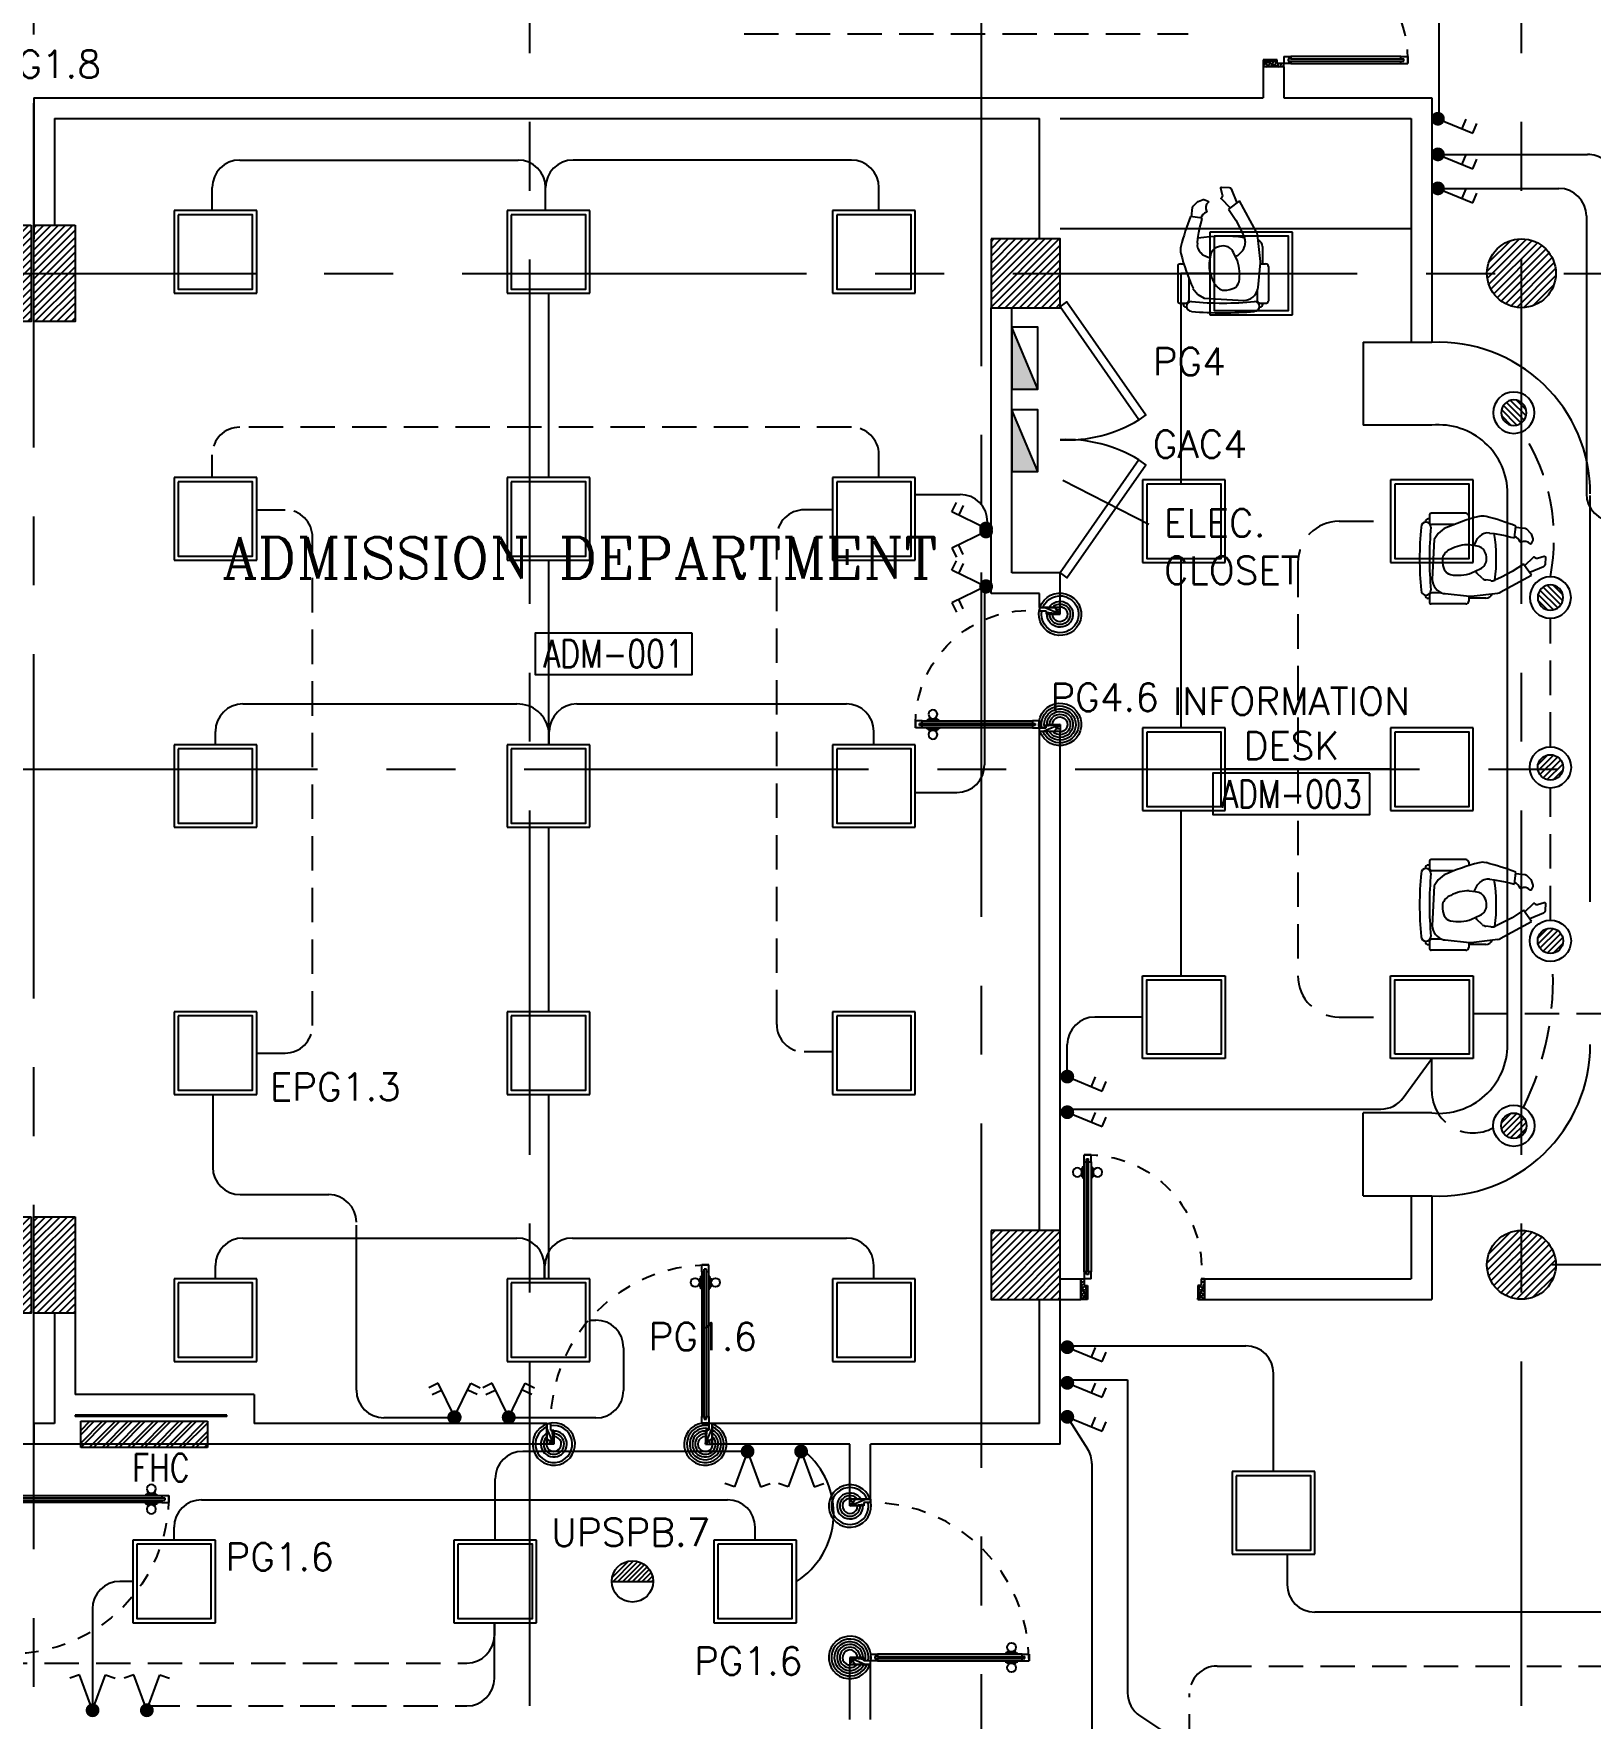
# Model space of a CAD drawing. Extents: x -10 to 91, y -4 to 87.
# Drawn here: x 55.58 to 66.88, y 18.39 to 30.63 of the extents above; entities that cross this region are included whole.
import ezdxf
from ezdxf.enums import TextEntityAlignment as Align

# ---------------------------------------------------------------- set-up
doc = ezdxf.new("R2010")
doc.units = 0
doc.header["$MEASUREMENT"] = 0
doc.linetypes.add('CENTERX2', pattern=[4, 2.5, -0.5, 0.5, -0.5])
doc.linetypes.add('HIDDEN', pattern=[0.375, 0.25, -0.125])
doc.layers.get('0').update_dxf_attribs({"linetype": 'CONTINUOUS'})
for name, color, linetype in [('AXES', 11, 'CENTERX2'), ('COL', 11, 'CONTINUOUS'), ('COUNTER', 11, 'CONTINUOUS'), ('DOOR', 11, 'CONTINUOUS'), ('E-CLINE', 2, 'CONTINUOUS'), ('E-HLINE', 2, 'HIDDEN'), ('E-LITE', 4, 'CONTINUOUS'), ('E-PANELBX', 3, 'CONTINUOUS'), ('E-SWITCH', 4, 'CONTINUOUS'), ('E-TRXT', 4, 'CONTINUOUS'), ('E-WI', 6, 'CONTINUOUS'), ('EJ', 11, 'CONTINUOUS'), ('EL-LITE', 4, 'CONTINUOUS'), ('FHC', 11, 'CONTINUOUS'), ('HAT', 11, 'CONTINUOUS'), ('NON-MEDICAL', 11, 'CONTINUOUS'), ('RM-BOX', 11, 'CONTINUOUS'), ('RM-NAME', 11, 'CONTINUOUS'), ('RM-NO', 11, 'CONTINUOUS'), ('SHAFT', 11, 'CONTINUOUS'), ('SUNI-FUR', 11, 'CONTINUOUS'), ('WALL', 11, 'CONTINUOUS')]:
    doc.layers.add(name, color=color, linetype=linetype)
doc.styles.add('ROMANC', font='romanc', dxfattribs={"height": 0.1})
doc.styles.add('ROMANS', font='ROMANS.shx', dxfattribs={"width": 0.6})

# ---------------------------------------------------------------- blocks, each defined once
blk = doc.blocks.new('RM1')
at = {"layer": 'RM-BOX'}
blk.add_lwpolyline([(570, -200), (-570, -200), (-570, -500), (570, -500)], close=True, dxfattribs=at)
at = {"layer": 'RM-NAME', "style": 'ROMANS'}
for tag, p in [('ROOMNAME1', (0, 324)), ('ROOMNAME2', (0, 0))]:
    blk.add_attdef(tag, text='', height=200, dxfattribs=at).set_placement(p, align=Align.MIDDLE)
at = {"layer": 'RM-NO', "style": 'ROMANS', "width": 0.8}
blk.add_attdef('ROOMNO', text='', height=200, dxfattribs=at).set_placement((0, -350), align=Align.MIDDLE)
blk = doc.blocks.new('DOOR100')
at = {"layer": 'DOOR', "color": 7, "linetype": 'ByBlock'}
for p, q in [((-75, 1250), (-75, 1300)), ((-75, 1300), (-25, 1300)), ((-25, 1300), (-75, 1300)), ((-58, 1250), (-75, 1250)), ((-58, 1250), (-58, 1270)), ((-42, 1270), (-58, 1270)), ((-42, 1250), (-42, 1270)), ((-25, 1250), (-42, 1250)), ((-25, 1250), (-25, 1300)), ((-91, 1205), (-91, 1140)), ((-82, 1205), (-91, 1205)), ((-82, 1140), (-91, 1140)), ((-82, 1128), (-82, 1218)), ((-75, 1218), (-82, 1218)), ((-82, 1205), (-82, 1140)), ((-75, 1128), (-82, 1128)), ((-25, 1218), (-18, 1218)), ((-25, 1128), (-18, 1128)), ((-18, 1128), (-18, 1218)), ((-18, 1205), (-18, 1140)), ((-18, 1205), (-9, 1205)), ((-18, 1140), (-9, 1140)), ((-9, 1205), (-9, 1140)), ((-1200, 0), (-1200, 150)), ((-1200, 150), (-1175, 150)), ((-1200, 150), (-1200, 0)), ((-1175, 150), (-1175, 100)), ((-75, 200), (-58, 200)), ((-75, 150), (-75, 200)), ((-75, 150), (-25, 150)), ((-58, 200), (-58, 180)), ((-58, 180), (-42, 180)), ((-42, 200), (-25, 200)), ((-42, 180), (-42, 200)), ((-25, 200), (-25, 150)), ((0, 150), (-25, 150)), ((-25, 150), (-25, 100)), ((0, 0), (0, 150)), ((0, 150), (0, 0)), ((-1150, 0), (-1200, 114)), ((-1150, 0), (-1200, 40)), ((-1150, 0), (-1200, 0)), ((-1175, 100), (-1150, 100)), ((-1150, 0), (-1163, 100)), ((-1150, 100), (-1150, 0)), ((-50, 0), (0, 114)), ((-50, 100), (-50, 0)), ((-50, 0), (-37, 100)), ((-25, 100), (-50, 100)), ((-50, 0), (0, 40)), ((-50, 0), (0, 0))]:
    blk.add_line(p, q, dxfattribs=at)
at = {"layer": 'DOOR', "linetype": 'ByBlock'}
for p, q in [((-75, 1250), (-75, 200)), ((-58, 200), (-58, 1250)), ((-42, 200), (-42, 1250)), ((-25, 200), (-25, 1250))]:
    blk.add_line(p, q, dxfattribs=at)
at = {"layer": 'DOOR', "color": 7, "linetype": 'ByBlock'}
for centre in [(-124, 1173), (24, 1173)]:
    blk.add_circle(centre, 32.4, dxfattribs=at)
at = {"layer": 'DOOR', "linetype": 'HIDDEN', "ltscale": 0.5}
blk.add_arc((-25, 150), 1150, 90, 180, dxfattribs=at)
at = {"layer": 'DOOR', "color": 7, "linetype": 'ByBlock'}
for centre, radius, start, end in [((-1150, 0), 154, 103.7142, 108.8947), ((-1150, 0), 134, 100.72, 111.8402), ((-50, 0), 134, 68.1598, 79.28), ((-50, 0), 154, 71.1053, 76.2858), ((-1150, 0), 94.4, 90, 121.9818), ((-1150, 0), 74.4, 90, 132.2236), ((-1150, 0), 54.4, 90, 156.7926), ((-1150, 0), 34.4, 90, 180), ((-1150, 0), 14.4, 90, 180), ((-50, 0), 94.4, 58.0182, 90), ((-50, 0), 74.4, 47.7764, 90), ((-50, 0), 54.4, 23.2074, 90), ((-50, 0), 34.4, 0, 90), ((-50, 0), 14.4, 0, 90), ((-50, 0), 114, 64.0838, 77.3774)]:
    blk.add_arc(centre, radius, start, end, dxfattribs=at)
blk = doc.blocks.new('A$C49F1192B')
at = {"layer": 'DOOR', "color": 0, "linetype": 'ByBlock', "xscale": -1, "rotation": 270}
blk.add_blockref('DOOR100', (0, 1200), dxfattribs=at)
blk = doc.blocks.new('*X79')
at = {"color": 0}
for p, q in [((73379, 17907), (73834, 18361)), ((73379, 17960), (73780, 18361)), ((73379, 18013), (73727, 18361)), ((73379, 18066), (73674, 18361)), ((73379, 18119), (73621, 18361)), ((73379, 18172), (73568, 18361)), ((73379, 18225), (73515, 18361)), ((73379, 18278), (73462, 18361)), ((73379, 18331), (73409, 18361)), ((73387, 17861), (73879, 18354)), ((73440, 17861), (73879, 18301)), ((73493, 17861), (73879, 18248)), ((73546, 17861), (73879, 18195)), ((73599, 17861), (73879, 18142)), ((73652, 17861), (73879, 18088)), ((73705, 17861), (73879, 18035)), ((73758, 17861), (73879, 17982)), ((73811, 17861), (73879, 17929)), ((73864, 17861), (73879, 17876))]:
    blk.add_line(p, q, dxfattribs=at)
blk = doc.blocks.new('COL50')
at = {"layer": 'COL'}
blk.add_lwpolyline([(-250, 250), (-250, -250), (250, -250), (250, 250)], close=True, dxfattribs=at)
blk = doc.blocks.new('*X78')
at = {"color": 0}
for p, q in [((73379, 25066), (73874, 25561)), ((73379, 25119), (73821, 25561)), ((73379, 25172), (73768, 25561)), ((73379, 25225), (73715, 25561)), ((73379, 25278), (73662, 25561)), ((73379, 25331), (73609, 25561)), ((73379, 25384), (73556, 25561)), ((73379, 25437), (73503, 25561)), ((73379, 25490), (73450, 25561)), ((73379, 25543), (73397, 25561)), ((73427, 25061), (73879, 25513)), ((73480, 25061), (73879, 25460)), ((73533, 25061), (73879, 25407)), ((73586, 25061), (73879, 25354)), ((73639, 25061), (73879, 25301)), ((73692, 25061), (73879, 25248)), ((73745, 25061), (73879, 25195)), ((73798, 25061), (73879, 25142)), ((73851, 25061), (73879, 25089))]:
    blk.add_line(p, q, dxfattribs=at)
blk = doc.blocks.new('C11')
at = {"layer": 'HAT'}
h = blk.add_hatch(dxfattribs=at)
h.set_pattern_fill('ANSI31', color=256, scale=300, style=0)
h.set_pattern_definition([(45, (-383765.23, -62181), (-26.5165043, 26.5165043), [])])
h.paths.add_polyline_path([(-20, 350), (-20, 700), (-320, 700), (-320, 350)])
h.paths.add_polyline_path([(-320, 0), (-20, 0), (-20, 350), (-320, 350)])
h = blk.add_hatch(dxfattribs=at)
h.set_pattern_fill('ANSI31', color=256, scale=300, style=0)
h.set_pattern_definition([(45, (-383445.23, -62181), (-26.5165043, 26.5165043), [])])
h.paths.add_polyline_path([(300, 350), (300, 700), (0, 700), (0, 350)])
h.paths.add_polyline_path([(0, 0), (300, 0), (300, 350), (0, 350)])
at = {"layer": 'COL'}
for points in [[(-20, 700), (-20, 0), (-320, 0), (-320, 700)], [(300, 700), (300, 0), (0, 0), (0, 700)]]:
    blk.add_lwpolyline(points, close=True, dxfattribs=at)
blk = doc.blocks.new('A$C272A55A0')
at = {"layer": 'DOOR', "color": 0, "linetype": 'ByBlock'}
for p, q in [((0, 900), (0, 1050)), ((50, 1050), (0, 1050)), ((50, 950), (50, 1050)), ((1750, 950), (1750, 1050)), ((1750, 1050), (1800, 1050)), ((1800, 1050), (1800, 900)), ((0, 900), (25, 900)), ((25, 950), (50, 950)), ((25, 900), (25, 950)), ((75, 900), (25, 900)), ((25, 850), (25, 900)), ((58, 870), (42, 870)), ((42, 870), (42, 850)), ((58, 850), (58, 870)), ((75, 900), (75, 850)), ((1725, 900), (1775, 900)), ((1725, 900), (1725, 850)), ((1742, 870), (1758, 870)), ((1742, 850), (1742, 870)), ((1775, 950), (1750, 950)), ((1758, 870), (1758, 850)), ((1775, 900), (1775, 950)), ((1800, 900), (1775, 900)), ((1775, 850), (1775, 900)), ((42, 850), (25, 850)), ((75, 850), (58, 850)), ((1725, 850), (1742, 850)), ((1758, 850), (1775, 850)), ((1718, 160), (1709, 160)), ((1709, 95), (1709, 160)), ((1725, 173), (1718, 173)), ((1718, 173), (1718, 83)), ((1718, 95), (1718, 160)), ((1775, 173), (1782, 173)), ((1782, 173), (1782, 83)), ((1782, 160), (1791, 160)), ((1782, 95), (1782, 160)), ((1791, 95), (1791, 160)), ((25, 50), (42, 50)), ((25, 50), (25, 0)), ((25, 0), (75, 0)), ((75, 0), (25, 0)), ((42, 50), (42, 30)), ((42, 30), (58, 30)), ((58, 50), (75, 50)), ((58, 50), (58, 30)), ((75, 50), (75, 0)), ((1718, 95), (1709, 95)), ((1725, 83), (1718, 83)), ((1742, 50), (1725, 50)), ((1725, 50), (1725, 0)), ((1775, 0), (1725, 0)), ((1725, 0), (1775, 0)), ((1742, 50), (1742, 30)), ((1758, 30), (1742, 30)), ((1775, 50), (1758, 50)), ((1758, 50), (1758, 30)), ((1775, 83), (1782, 83)), ((1775, 50), (1775, 0)), ((1782, 95), (1791, 95))]:
    blk.add_line(p, q, dxfattribs=at)
at = {"layer": 'DOOR', "color": 9, "linetype": 'ByBlock'}
for p, q in [((50, 1050), (0, 1010)), ((50, 1050), (0, 937)), ((50, 1050), (37, 950)), ((1750, 1050), (1800, 1010)), ((1750, 1050), (1800, 937)), ((1750, 1050), (1763, 950))]:
    blk.add_line(p, q, dxfattribs=at)
at = {"layer": 'DOOR', "linetype": 'ByBlock'}
for p, q in [((25, 850), (25, 50)), ((42, 850), (42, 50)), ((58, 850), (58, 50)), ((75, 50), (75, 850)), ((1725, 50), (1725, 850)), ((1742, 850), (1742, 50)), ((1758, 850), (1758, 50)), ((1775, 850), (1775, 50))]:
    blk.add_line(p, q, dxfattribs=at)
at = {"layer": 'DOOR', "color": 0, "linetype": 'ByBlock'}
for centre in [(1676, 128), (1824, 128)]:
    blk.add_circle(centre, 32.4, dxfattribs=at)
at = {"layer": 'DOOR', "color": 9, "linetype": 'ByBlock'}
for centre, radius, start, end in [((50, 1050), 54.4, 203.2074, 270), ((50, 1050), 74.4, 227.7764, 270), ((50, 1050), 34.4, 180, 270), ((50, 1050), 14.4, 180, 270), ((1750, 1050), 14.4, 270, 0), ((1750, 1050), 34.4, 270, 0), ((1750, 1050), 54.4, 270, 336.7926), ((1750, 1050), 74.4, 270, 312.2236), ((50, 1050), 94.4, 238.0182, 270), ((50, 1050), 114, 244.0838, 257.3774), ((50, 1050), 134, 248.1598, 259.28), ((50, 1050), 154, 251.1053, 256.2858), ((1750, 1050), 94.4, 270, 301.9818), ((1750, 1050), 114, 282.6226, 295.9162), ((1750, 1050), 134, 280.72, 291.8402), ((1750, 1050), 154, 283.7142, 288.8947)]:
    blk.add_arc(centre, radius, start, end, dxfattribs=at)
at = {"layer": 'DOOR', "linetype": 'HIDDEN', "ltscale": 0.5}
for centre, start, end in [((50, 851), 268.3174, 3.2965), ((1750, 851), 176.7035, 271.6826)]:
    blk.add_arc(centre, 851, start, end, dxfattribs=at)
at = {"layer": 'WALL', "linetype": 'ByBlock'}
blk.add_line((1800, 900), (1800, 1050), dxfattribs=at)
blk = doc.blocks.new('DOOR90')
at = {"layer": 'DOOR', "color": 7, "linetype": 'ByBlock'}
for p, q in [((-150, 0), (0, 0)), ((-150, 0), (-150, -25)), ((0, -50), (-114, 0)), ((0, -50), (-40, 0)), ((0, -50), (0, 0)), ((-1000, -25), (-1050, -25)), ((-1050, -75), (-1050, -25)), ((-1050, -25), (-1050, -75)), ((-1000, -75), (-1050, -75)), ((-1000, -42), (-1020, -42)), ((-1020, -42), (-1020, -58)), ((-1000, -58), (-1020, -58)), ((-1000, -25), (-1000, -42)), ((-1000, -58), (-1000, -75)), ((-878, -18), (-968, -18)), ((-968, -25), (-968, -18)), ((-968, -75), (-968, -82)), ((-878, -82), (-968, -82)), ((-955, -9), (-890, -9)), ((-955, -18), (-955, -9)), ((-955, -18), (-890, -18)), ((-955, -82), (-890, -82)), ((-955, -82), (-955, -91)), ((-955, -91), (-890, -91)), ((-890, -18), (-890, -9)), ((-890, -82), (-890, -91)), ((-878, -25), (-878, -18)), ((-878, -75), (-878, -82)), ((-200, -25), (-150, -25)), ((-200, -42), (-200, -25)), ((-180, -42), (-200, -42)), ((-200, -58), (-180, -58)), ((-200, -75), (-200, -58)), ((-150, -75), (-200, -75)), ((-180, -58), (-180, -42)), ((-150, -25), (-100, -25)), ((-150, -75), (-150, -25)), ((-100, -25), (-100, -50)), ((0, -50), (-100, -37)), ((-100, -50), (0, -50)), ((0, -850), (-114, -900)), ((-100, -875), (-100, -850)), ((0, -850), (-100, -863)), ((-100, -850), (0, -850)), ((0, -850), (-40, -900)), ((0, -850), (0, -900)), ((-150, -875), (-100, -875)), ((-150, -900), (-150, -875)), ((-150, -900), (0, -900)), ((0, -900), (-150, -900))]:
    blk.add_line(p, q, dxfattribs=at)
at = {"layer": 'DOOR', "linetype": 'ByBlock'}
for p, q in [((-200, -25), (-1000, -25)), ((-200, -42), (-1000, -42)), ((-200, -58), (-1000, -58)), ((-1000, -75), (-200, -75))]:
    blk.add_line(p, q, dxfattribs=at)
at = {"layer": 'DOOR', "color": 7, "linetype": 'ByBlock'}
for centre in [(-923, 24), (-923, -124)]:
    blk.add_circle(centre, 32.4, dxfattribs=at)
for centre, radius, start, end in [((0, -50), 154, 161.1053, 166.2858), ((0, -50), 94.4, 148.0182, 180), ((0, -50), 134, 158.1598, 169.28), ((0, -50), 114, 154.0838, 167.3774), ((0, -50), 74.4, 137.7764, 180), ((0, -50), 54.4, 113.2074, 180), ((0, -50), 34.4, 90, 180), ((0, -50), 14.4, 90, 180), ((0, -850), 94.4, 180, 211.9818), ((0, -850), 74.4, 180, 222.2236), ((0, -850), 54.4, 180, 246.7926), ((0, -850), 34.4, 180, 270), ((0, -850), 14.4, 180, 270), ((0, -850), 154, 193.7142, 198.8947), ((0, -850), 134, 190.72, 201.8402)]:
    blk.add_arc(centre, radius, start, end, dxfattribs=at)
at = {"layer": 'DOOR', "linetype": 'HIDDEN', "ltscale": 0.5}
blk.add_arc((-222, -50), 828, 178.2701, 275.003, dxfattribs=at)
blk = doc.blocks.new('A$C7D0B43B4')
at = {"layer": 'NON-MEDICAL'}
for p, q in [((0.071, 0.618), (0.063, 0.618)), ((0.071, 0.644), (0.071, 0.597)), ((0.336, 0.658), (0.085, 0.658)), ((0.357, 0.638), (0.357, 0.614)), ((0.043, 0.597), (0.043, 0.593)), ((0.251, 0.577), (0.091, 0.577)), ((0.134, 0.512), (0.106, 0.467)), ((0.178, 0.547), (0.134, 0.512)), ((0.42, 0.475), (0.436, 0.491)), ((0.507, 0.515), (0.509, 0.515)), ((0.509, 0.515), (0.541, 0.511)), ((0.541, 0.511), (0.583, 0.504)), ((0.583, 0.504), (0.62, 0.497)), ((0.62, 0.497), (0.663, 0.486)), ((0.688, 0.48), (0.699, 0.565)), ((0.106, 0.467), (0.09, 0.179)), ((0.397, 0.425), (0.41, 0.455)), ((0.41, 0.455), (0.42, 0.475)), ((0.663, 0.486), (0.688, 0.48)), ((0.754, 0.29), (0.673, 0.236)), ((0.813, 0.209), (0.754, 0.29)), ((0.415, 0.223), (0.409, 0.24)), ((0.454, 0.186), (0.415, 0.223)), ((0.517, 0.169), (0.481, 0.174)), ((0.594, 0.195), (0.545, 0.173)), ((0.586, 0.085), (0.813, 0.209)), ((0.673, 0.236), (0.594, 0.195)), ((0.043, 0.065), (0.043, 0.061)), ((0.071, 0.04), (0.063, 0.04)), ((0.071, 0.061), (0.071, 0.014)), ((0.159, 0.081), (0.091, 0.081)), ((0.174, 0.076), (0.185, 0.075)), ((0.185, 0.075), (0.363, 0.056)), ((0.357, 0.057), (0.357, 0.02)), ((0.481, 0.042), (0.357, 0.042)), ((0.374, 0.056), (0.568, 0.079)), ((0.336, 0), (0.085, 0))]:
    blk.add_line(p, q, dxfattribs=at)
for points in [[(0.698, 0.558), (0.766, 0.55, -0.166504), (0.775, 0.545), (0.806, 0.515, -0.116666), (0.809, 0.509), (0.822, 0.473, -0.181583), (0.821, 0.462), (0.811, 0.438, -0.566275), (0.802, 0.437, 0.372711), (0.738, 0.448, -0.458371), (0.731, 0.45, 0.210622), (0.689, 0.49)], [(0.36, 0.43, 0.128062), (0.226, 0.398, 0.215717), (0.165, 0.334), (0.165, 0.302), (0.169, 0.28), (0.179, 0.25, 0.242433), (0.225, 0.213, 0.136513), (0.377, 0.225), (0.439, 0.254, 0.297129), (0.486, 0.326, 0.138986), (0.471, 0.383, 0.105167), (0.45, 0.408), (0.43, 0.418), (0.406, 0.423), (0.36, 0.429)], [(0.763, 0.278), (0.827, 0.34, -0.445833), (0.835, 0.34), (0.837, 0.338, 0.30427), (0.855, 0.332), (0.905, 0.346, -0.509983), (0.913, 0.341), (0.911, 0.285, -0.292523), (0.9, 0.27), (0.8, 0.228)]]:
    blk.add_lwpolyline(points, format="xyb", dxfattribs=at)
for centre, radius, start, end in [((0.063, 0.597), 0.0208, 90, 180), ((0.085, 0.644), 0.0138, 90, 180), ((0.813, -0.863), 1.546, 104.2923, 114.2344), ((0.336, 0.638), 0.0203, 0, 90), ((0.456, 0.537), 0.101, 75.057, 104.2923), ((-0.092, -1.518), 2.229, 69.1975, 75.057), ((2.366, 0.329), 2.366, 174.4479, 185.5521), ((0.047, 0.558), 0.0356, 0, 180), ((0.091, 0.597), 0.0201, 180, 270), ((2.367, 0.329), 2.296, 174.2765, 185.7235), ((0.494, 0.435), 0.081, 81.0713, 136.3762), ((-0.526, 0.329), 1.083, 351.724, 9.6686), ((0.202, 0.184), 0.112, 182.6749, 255.2934), ((0.488, 0.224), 0.0506, 227.3813, 262.245), ((0.524, 0.219), 0.0506, 262.245, 294.4377), ((0.047, 0.1), 0.0356, 180, 0), ((0.063, 0.061), 0.0208, 180, 270), ((0.091, 0.061), 0.0201, 90, 180), ((0.085, 0.014), 0.0138, 180, 270), ((0.336, 0.02), 0.0203, 270, 0), ((0.368, 0.107), 0.0506, 264.13, 276.5666), ((0.481, 0.092), 0.0498, 270, 338.5912), ((0.562, 0.129), 0.0506, 276.5666, 298.8411)]:
    blk.add_arc(centre, radius, start, end, dxfattribs=at)
blk = doc.blocks.new('L42')
at = {"layer": 'E-LITE'}
for p, q in [((0.3, 0.3), (-0.3, 0.3)), ((-0.3, 0.3), (-0.3, -0.3)), ((0.3, -0.3), (0.3, 0.3)), ((-0.3, -0.3), (0.3, -0.3))]:
    blk.add_line(p, q, dxfattribs=at)
at = {"layer": 'E-LITE', "color": 8}
blk.add_lwpolyline([(-0.27, 0.27), (-0.27, -0.27), (0.27, -0.27), (0.27, 0.27)], close=True, dxfattribs=at)
blk = doc.blocks.new('*X182')
at = {"color": 0}
for p, q in [((21548.527, 18540.142), (21548.801, 18540.415)), ((21548.529, 18539.966), (21548.977, 18540.414)), ((21548.584, 18539.845), (21549.098, 18540.359)), ((21548.672, 18539.756), (21549.187, 18540.271)), ((21548.793, 18539.7), (21549.243, 18540.15)), ((21548.966, 18539.696), (21549.246, 18539.977))]:
    blk.add_line(p, q, dxfattribs=at)
blk = doc.blocks.new('SPOT')
at = {"layer": 'E-LITE'}
for radius in [0.6, 0.369]:
    blk.add_circle((0, 0), radius, dxfattribs=at)
at = {"layer": 'E-LITE', "color": 8}
blk.add_blockref('*X182', (-21548.886, -18540.056), dxfattribs=at)
blk = doc.blocks.new('1G1W')
for p, q in [((0, 0), (0.55, 0)), ((0.55, 0), (0.55, -0.15))]:
    blk.add_line(p, q)
at = {"const_width": 0.1}
blk.add_lwpolyline([(-0.05, 0, 1), (0.05, 0, 1)], format="xyb", close=True, dxfattribs=at)
blk = doc.blocks.new('1G2W')
for p, q in [((0.517, 0.188), (0.466, 0.329)), ((0, 0), (0.517, 0.188)), ((0, 0), (0.517, -0.188)), ((0.517, -0.188), (0.466, -0.329))]:
    blk.add_line(p, q)
at = {"const_width": 0.1}
blk.add_lwpolyline([(-0.05, 0, 1), (0.05, 0, 1)], format="xyb", close=True, dxfattribs=at)
blk = doc.blocks.new('E-PBX')
at = {"layer": 'E-PANELBX'}
h = blk.add_hatch(color=256, dxfattribs=at)
h.paths.add_polyline_path([(34, 190), (-225, 190), (34, 81)])
h.paths.add_polyline_path([(225, 190), (34, 190), (34, 81), (225, 0)])
blk.add_line((225, 0), (-225, 190), dxfattribs=at)
blk.add_lwpolyline([(-225, 190), (225, 190), (225, 0), (-225, 0)], close=True, dxfattribs=at)
blk = doc.blocks.new('EL')
at = {"layer": 'EL-LITE'}
h = blk.add_hatch(dxfattribs=at)
h.set_pattern_fill('ANSI31', color=4, scale=0.2, style=0)
h.set_pattern_definition([(45, (587.071197, 567.777136), (-0.0176776695, 0.0176776695), [])])
h.paths.add_polyline_path([(0.15, 0, 1), (-0.15, 0)])
at = {"layer": 'EL-LITE', "color": 4}
blk.add_line((-0.15, 0), (0.15, 0), dxfattribs=at)
blk.add_circle((0, 0), 0.15, dxfattribs=at)

msp = doc.modelspace()

# ---------------------------------------------------------------- hatches: boundary and pattern name
at = {"layer": 'FHC', "linetype": 'ByBlock', "ltscale": 0.3}
h = msp.add_hatch(dxfattribs=at)
h.set_pattern_fill('ANSI32', color=11, scale=175, style=0)
h.set_pattern_definition([(44.999998, (-176.272276, -10.69059), (-0.046403885, 0.046403882), []), (44.999998, (-176.24134, -10.69059), (-0.046403885, 0.046403882), [])])
h.paths.add_polyline_path([(56.8439, 20.3604), (56.8439, 20.5504), (55.9239, 20.5504), (55.9239, 20.3604)])
h.paths.add_polyline_path([(55.7113, 19.9393), (55.7113, 20.3601), (55.9738, 20.3601), (55.9738, 19.9393)], flags=9)
at = {"layer": 'HAT'}
h = msp.add_hatch(dxfattribs=at)
h.set_pattern_fill('ANSI31', color=256, scale=0.3, style=0)
h.set_pattern_definition([(45, (5.14362, -14.74792), (-0.026516504, 0.026516504), [])])
h.paths.add_polyline_path([(66.1339, 28.8865), (66.3839, 28.8865), (66.3839, 29.1365, 0.4142136)])
h.paths.add_polyline_path([(66.3839, 29.1365), (66.3839, 28.8865), (66.6339, 28.8865, 0.4142136)])
h.paths.add_polyline_path([(66.6339, 28.8865), (66.3839, 28.8865), (66.3839, 28.6365, 0.4142136)])
h.paths.add_polyline_path([(66.3839, 28.8865), (66.1339, 28.8865, 0.4142136), (66.3839, 28.6365)])
h = msp.add_hatch(dxfattribs=at)
h.set_pattern_fill('ANSI31', color=256, scale=0.3, style=0)
h.set_pattern_definition([(45, (5.14362, -21.94792), (-0.026516504, 0.026516504), [])])
h.paths.add_polyline_path([(66.1339, 21.6865), (66.3839, 21.6865), (66.3839, 21.9365, 0.4142136)])
h.paths.add_polyline_path([(66.3839, 21.9365), (66.3839, 21.6865), (66.6339, 21.6865, 0.4142136)])
h.paths.add_polyline_path([(66.6339, 21.6865), (66.3839, 21.6865), (66.3839, 21.4365, 0.4142136)])
h.paths.add_polyline_path([(66.3839, 21.6865), (66.1339, 21.6865, 0.4142136), (66.3839, 21.4365)])

# ---------------------------------------------------------------- linework, layer by layer
at = {"layer": 'AXES'}
for p, q in [((62.4633, -3.7869), (62.4633, 86.0477)), ((55.5839, 7.6211), (55.5839, 85.7486)), ((59.1839, 14.4854), (59.1839, 73.3054)), ((66.3839, 14.4854), (66.3839, 73.0554)), ((2.6925, 28.8854), (71.7839, 28.8854)), ((11.1439, 25.2854), (71.7839, 25.2854)), ((90.1058, 21.6854), (66.3839, 21.6854))]:
    msp.add_line(p, q, dxfattribs=at)
at = {"layer": 'COUNTER'}
for p, q in [((63.0339, 29.2104), (65.5839, 29.2104)), ((65.2339, 28.3854), (65.2339, 27.7829)), ((65.2339, 28.3854), (65.5839, 28.3854)), ((65.7339, 27.7829), (65.2339, 27.7829)), ((66.2839, 23.2865), (66.2839, 27.2854)), ((66.2839, 24.3229), (66.2839, 27.2729)), ((66.8839, 24.3229), (66.8839, 27.2729)), ((65.2339, 22.1865), (65.2339, 22.789)), ((65.7339, 22.789), (65.2339, 22.789)), ((65.2339, 22.1865), (65.5839, 22.1865))]:
    msp.add_line(p, q, dxfattribs=at)
for centre, radius, start, end in [((65.7839, 27.2854), 1.1, 0, 92.60525), ((65.7839, 27.2854), 0.5, 0, 95.73917), ((65.7839, 23.2865), 0.5, 264.26083, 0), ((65.7821, 23.2873), 1.1018, 267.49483, 359.95911)]:
    msp.add_arc(centre, radius, start, end, dxfattribs=at)
at = {"layer": 'E-CLINE', "color": 4}
for p, q in [((57.0784, 29.7084), (59.0989, 29.7084)), ((61.5194, 29.7084), (59.4989, 29.7084)), ((56.8784, 29.3418), (56.8784, 29.5084)), ((59.2989, 29.3418), (59.2989, 29.5084)), ((61.7194, 29.3418), (61.7194, 29.5084)), ((64.1225, 28.8854), (63.9111, 28.8854)), ((63.9111, 28.8854), (63.9111, 27.3554)), ((59.3202, 28.7418), (59.3202, 27.4025)), ((59.3202, 26.8025), (59.3202, 25.4633)), ((63.9111, 26.8154), (63.9111, 25.5854)), ((65.4339, 25.2854), (64.2339, 25.2854)), ((63.9111, 24.9854), (63.9111, 23.7854)), ((59.3202, 24.8633), (59.3202, 23.5241)), ((59.3202, 22.9241), (59.3202, 21.5849)), ((64.6829, 19.5854), (64.6829, 19.3647)), ((69.7839, 19.1647), (64.8829, 19.1647))]:
    msp.add_line(p, q, dxfattribs=at)
at = {"layer": 'E-CLINE'}
for p, q in [((56.9016, 25.4633), (56.9016, 25.5592)), ((56.9016, 21.5849), (56.9016, 21.6807)), ((58.9271, 18.6832), (58.9271, 19.0876))]:
    msp.add_line(p, q, dxfattribs=at)
at = {"layer": 'E-CLINE', "color": 4}
for centre, start, end in [((57.0784, 29.5084), 90, 180), ((59.0989, 29.5084), 0, 90), ((59.4989, 29.5084), 90, 180), ((61.5194, 29.5084), 0, 90), ((64.8829, 19.3647), 180, 270)]:
    msp.add_arc(centre, 0.2, start, end, dxfattribs=at)
at = {"layer": 'E-HLINE', "color": 4}
for p, q in [((60.7412, 30.6261), (63.9643, 30.6261)), ((61.5194, 27.7684), (57.0784, 27.7684)), ((56.8784, 27.4018), (56.8784, 27.5684)), ((61.7194, 27.4018), (61.7194, 27.5684)), ((57.2016, 27.1691), (57.4072, 27.1691)), ((61.3826, 27.1691), (61.177, 27.1691)), ((65.0608, 27.0854), (65.4339, 27.0854)), ((57.6072, 23.4241), (57.6072, 26.9691)), ((60.977, 23.4322), (60.977, 26.9691)), ((64.7608, 26.7854), (64.7608, 23.7854)), ((66.5941, 25.4486), (66.5941, 26.3818)), ((66.5941, 24.1891), (66.5941, 25.1486)), ((66.0339, 23.5122), (69.7839, 23.5122)), ((65.0608, 23.4854), (65.4339, 23.4854)), ((57.2016, 23.2241), (57.4072, 23.2241)), ((61.3826, 23.2322), (61.177, 23.2322)), ((65.7339, 22.9443), (65.7339, 23.1854)), ((55.2863, 18.7948), (58.7271, 18.7948)), ((64.1743, 18.7729), (67.3839, 18.7729)), ((56.3929, 18.4832), (58.7271, 18.4832)), ((63.9743, 18.1729), (63.9743, 18.5729))]:
    msp.add_line(p, q, dxfattribs=at)
for centre, radius, start, end in [((57.0784, 27.5684), 0.2, 90, 180), ((61.5194, 27.5684), 0.2, 0, 90), ((65.1944, 26.9568), 1.4264, 348.88408, 33.14501), ((57.4072, 26.9691), 0.2, 0, 90), ((61.177, 26.9691), 0.2, 90, 180), ((65.0608, 26.7854), 0.3, 90, 180), ((64.4968, 23.7562), 2.1163, 334.01768, 3.61858), ((65.0608, 23.7854), 0.3, 180, 270), ((57.4072, 23.4241), 0.2, 270, 0), ((61.177, 23.4322), 0.2, 180, 270), ((66.0339, 22.9443), 0.3, 180, 299.01676), ((64.1743, 18.5729), 0.2, 90, 180)]:
    msp.add_arc(centre, radius, start, end, dxfattribs=at)
at = {"layer": 'E-LITE'}
for p, q in [((59.6202, 27.4025), (59.0202, 27.4025)), ((59.0202, 27.4025), (59.0202, 26.8025)), ((59.6202, 26.8025), (59.6202, 27.4025)), ((59.0202, 26.8025), (59.6202, 26.8025))]:
    msp.add_line(p, q, dxfattribs=at)
at = {"layer": 'E-LITE', "color": 8}
msp.add_lwpolyline([(59.0502, 27.3725), (59.0502, 26.8325), (59.5902, 26.8325), (59.5902, 27.3725)], close=True, dxfattribs=at)
at = {"layer": 'E-SWITCH', "color": 4}
for p, q in [((65.7872, 30.0317), (65.7872, 31.6758)), ((65.9795, 30.0065), (65.9509, 29.9372)), ((65.7777, 29.7498), (66.8636, 29.7498)), ((65.9795, 29.7478), (65.9509, 29.6784)), ((65.7777, 29.5029), (66.6551, 29.5029)), ((65.9795, 29.5008), (65.9509, 29.4315)), ((66.8551, 29.3029), (66.8551, 27.2854)), ((61.9826, 27.2801), (62.3078, 27.2801)), ((62.3317, 27.2007), (62.2989, 27.1333)), ((62.4923, 26.9869), (62.4923, 27.0801)), ((62.5078, 27.0558), (62.5078, 27.0801)), ((62.3317, 26.8441), (62.2989, 26.9115)), ((62.3317, 26.778), (62.2989, 26.7105)), ((62.486, 26.5881), (62.486, 25.3166)), ((62.3317, 26.4508), (62.2989, 26.5183)), ((57.1016, 25.7592), (59.091, 25.7592)), ((59.526, 25.7592), (61.4826, 25.7592)), ((59.3233, 25.4633), (59.3233, 25.5592)), ((59.326, 25.4633), (59.326, 25.5592)), ((61.6826, 25.4633), (61.6826, 25.5592)), ((61.9826, 25.1166), (62.286, 25.1166)), ((63.6339, 23.4854), (63.2868, 23.4854)), ((63.0868, 23.0533), (63.0868, 23.2854)), ((65.5259, 22.8999), (65.7339, 23.1854)), ((63.2886, 23.0512), (63.26, 22.9819)), ((56.8821, 22.9241), (56.8821, 22.396)), ((63.0963, 22.8177), (65.3642, 22.8177)), ((63.2886, 22.7925), (63.26, 22.7231)), ((57.0821, 22.196), (57.7255, 22.196)), ((57.9255, 20.7757), (57.9255, 21.9752)), ((57.1016, 21.8807), (59.091, 21.8807)), ((59.4937, 21.8807), (61.4826, 21.8807)), ((59.291, 21.5849), (59.291, 21.6807)), ((59.2937, 21.5849), (59.2937, 21.6807)), ((61.6826, 21.5849), (61.6826, 21.6807)), ((59.6202, 21.2849), (59.665, 21.2849)), ((59.865, 21.0849), (59.865, 20.7745)), ((63.0637, 21.0978), (64.3839, 21.0978)), ((63.2886, 21.0862), (63.26, 21.0169)), ((63.0963, 20.8526), (63.525, 20.8526)), ((63.2886, 20.8275), (63.26, 20.7581)), ((63.525, 20.8526), (63.525, 18.5782)), ((64.5839, 20.1854), (64.5839, 20.8978)), ((58.4757, 20.7446), (58.5432, 20.7773)), ((58.8029, 20.7446), (58.7355, 20.7773)), ((58.8646, 20.7446), (58.932, 20.7773)), ((59.1987, 20.7446), (59.1312, 20.7773)), ((58.6477, 20.5757), (58.1255, 20.5757)), ((59.665, 20.5745), (59.0182, 20.5745)), ((63.0868, 20.5826), (63.2342, 20.35)), ((63.2886, 20.5805), (63.26, 20.5111)), ((60.7406, 20.3318), (59.133, 20.3318)), ((63.2653, 20.2429), (63.2653, 15.6729)), ((58.933, 19.6876), (58.933, 20.1318)), ((56.8016, 19.9804), (60.6202, 19.9804)), ((56.6016, 19.6876), (56.6016, 19.7804)), ((60.8202, 19.6876), (60.8202, 19.7804)), ((56.3016, 19.3876), (56.2088, 19.3876)), ((56.0088, 19.1876), (56.0088, 18.4759)), ((58.9271, 19.0876), (58.9271, 18.9948)), ((63.6145, 18.4115), (63.9743, 18.1729))]:
    msp.add_line(p, q, dxfattribs=at)
for centre, radius, start, end in [((66.8636, 29.5498), 0.2, 53.22663, 90), ((66.6551, 29.3029), 0.2, 360, 90), ((62.3078, 27.0801), 0.2, 0, 90), ((67.0551, 27.2854), 0.2, 180, 270), ((57.1016, 25.5592), 0.2, 90, 180), ((59.0954, 25.5294), 0.2298, 7.43602, 91.10626), ((59.526, 25.5592), 0.2, 90, 180), ((61.4826, 25.5592), 0.2, 0, 90), ((62.286, 25.3166), 0.2, 270, 360), ((63.2868, 23.2854), 0.2, 90, 180), ((65.3642, 23.0177), 0.2, 270, 323.92463), ((57.0821, 22.396), 0.2, 180, 270), ((57.7255, 21.996), 0.2, 0, 90), ((57.1016, 21.6807), 0.2, 90, 180), ((59.091, 21.6807), 0.2, 0, 90), ((59.4937, 21.6807), 0.2, 90, 180), ((61.4826, 21.6807), 0.2, 0, 90), ((59.665, 21.0849), 0.2, 0, 90), ((64.3839, 20.8978), 0.2, 0, 90), ((58.1255, 20.7757), 0.2, 180, 270), ((59.665, 20.7745), 0.2, 270, 0), ((59.133, 20.1318), 0.2, 90, 180), ((60.8049, 19.8812), 0.5858, 302.5688, 50.28216), ((63.0653, 20.2429), 0.2, 0, 32.36076), ((56.8016, 19.7804), 0.2, 90, 180), ((60.6202, 19.7804), 0.2, 0, 90), ((56.2088, 19.1876), 0.2, 90, 180), ((58.7271, 18.9948), 0.2, 270, 360), ((58.7271, 18.6832), 0.2, 270, 360), ((63.725, 18.5782), 0.2, 180, 236.46039)]:
    msp.add_arc(centre, radius, start, end, dxfattribs=at)
at = {"layer": 'E-WI', "color": 4}
for points in [[(62.8692, 28.2468, 0, 0.1162, 0), (63.1013, 28.2567, 0, 0, 0), (63.1727, 28.2606, 0, 0, 0), (63.5752, 28.2626, 0, 0, 0)], [(62.8692, 27.6468, 0, 0.1162, 0), (63.1013, 27.6567, 0, 0, 0), (63.1727, 27.6606, 0, 0, 0), (63.5752, 27.6626, 0, 0, 0)]]:
    msp.add_lwpolyline(points, format="xyseb", dxfattribs=at)
at = {"layer": 'FHC', "linetype": 'ByBlock', "ltscale": 0.3}
for p, q in [((55.9239, 20.5504), (56.8439, 20.5504)), ((55.9239, 20.3604), (55.9239, 20.5504)), ((56.8439, 20.5504), (56.8439, 20.3604)), ((56.8439, 20.3604), (55.9239, 20.3604))]:
    msp.add_line(p, q, dxfattribs=at)
at = {"layer": 'HAT'}
msp.add_line((63.0542, 27.3839), (63.6782, 27.0649), dxfattribs=at)
at = {"layer": 'WALL'}
for p, q in [((64.5089, 30.3854), (64.5089, 30.1604)), ((64.6589, 30.3854), (64.5089, 30.3854)), ((64.6589, 30.3854), (64.6589, 30.1604)), ((55.5839, 30.1604), (64.5089, 30.1604)), ((55.5839, 30.1604), (55.5839, 29.1354)), ((64.6589, 30.1604), (65.7339, 30.1604)), ((65.7339, 30.1604), (65.7339, 28.3854)), ((55.7339, 30.0104), (62.8839, 30.0104)), ((55.7339, 30.0104), (55.7339, 29.2354)), ((62.8839, 29.1354), (62.8839, 30.0104)), ((63.0339, 30.0104), (65.5839, 30.0104)), ((65.5839, 30.0104), (65.5839, 28.3854)), ((62.5339, 26.5604), (62.5339, 28.6354)), ((62.6839, 26.7104), (62.6839, 28.6315)), ((65.5839, 28.3854), (65.7339, 28.3854)), ((63.0339, 26.7104), (62.6839, 26.7104)), ((63.0339, 26.4604), (63.0339, 26.7104)), ((62.8839, 26.5604), (62.5339, 26.5604)), ((62.8839, 26.4604), (62.8839, 26.5604)), ((62.8839, 26.4604), (63.0339, 26.4604)), ((62.8839, 21.9354), (62.8839, 25.5604)), ((62.8839, 25.5604), (63.0339, 25.5604)), ((63.0339, 21.9354), (63.0339, 25.5604)), ((65.5839, 22.1865), (65.7339, 22.1865)), ((65.5839, 22.1865), (65.5839, 21.5854)), ((65.7339, 22.1865), (65.7339, 21.4354)), ((63.0339, 21.5854), (63.1839, 21.5854)), ((63.1839, 21.4354), (63.1839, 21.5854)), ((64.0839, 21.4354), (64.0839, 21.5854)), ((64.0839, 21.5854), (65.5839, 21.5854)), ((62.8839, 20.5354), (62.8839, 21.4354)), ((63.0339, 20.3854), (63.0339, 21.4354)), ((63.0339, 21.4354), (63.1839, 21.4354)), ((64.0839, 21.4354), (65.7339, 21.4354)), ((55.7339, 21.3354), (55.7339, 20.5349)), ((55.8839, 21.3354), (55.8839, 20.7454)), ((57.1839, 20.7454), (55.8839, 20.7454)), ((57.1839, 20.7454), (57.1839, 20.5354)), ((56.9839, 20.5954), (55.8839, 20.5954)), ((55.8839, 20.5954), (55.8839, 20.5854)), ((56.9839, 20.5854), (55.8839, 20.5854)), ((56.9839, 20.5854), (56.9839, 20.5954)), ((55.5839, 20.5349), (55.5839, 20.3854)), ((55.7339, 20.5349), (55.5839, 20.5349)), ((59.3089, 20.5354), (57.1839, 20.5354)), ((59.3089, 20.3854), (59.3089, 20.5354)), ((62.8839, 20.5354), (60.5089, 20.5354)), ((60.5089, 20.3854), (60.5089, 20.5354)), ((59.3089, 20.3854), (55.4139, 20.3854)), ((55.9239, 20.3854), (55.5839, 20.3854)), ((57.1839, 20.3854), (56.8439, 20.3854)), ((61.5089, 20.3854), (60.5089, 20.3854)), ((61.5089, 19.9854), (61.5089, 20.3854)), ((63.0339, 20.3854), (61.6589, 20.3854)), ((61.6589, 19.9854), (61.6589, 20.3854)), ((61.6589, 19.9854), (61.5089, 19.9854)), ((61.5089, 18.3854), (61.5089, 18.7854)), ((61.6589, 18.7854), (61.5089, 18.7854)), ((61.6589, 18.3854), (61.6589, 18.7854))]:
    msp.add_line(p, q, dxfattribs=at)
at = {"layer": 'WALL', "color": 250, "linetype": 'HIDDEN', "ltscale": 0.25}
msp.add_line((56.8371, 20.3854), (55.9334, 20.3854), dxfattribs=at)
at = {"layer": 'WALL'}
for points in [[(63.0339, 28.6437), (63.0841, 28.6787), (63.6564, 27.8574), (63.6062, 27.8224)], [(63.0339, 26.7104), (63.0841, 26.6755), (63.6564, 27.4967), (63.6062, 27.5317)]]:
    msp.add_lwpolyline(points, close=True, dxfattribs=at)
for centre in [(66.3839, 28.8865), (66.3839, 21.6865)]:
    msp.add_circle(centre, 0.25, dxfattribs=at)
for centre, start, end in [((63.0841, 28.6787), 267.13243, 301.37409), ((63.0841, 26.6755), 58.62591, 92.86757)]:
    msp.add_arc(centre, 1.0029, start, end, dxfattribs=at)

# ---------------------------------------------------------------- block references
at = {"layer": 'COL', "xscale": 0.001000000047497451, "yscale": 0.0009999999892897904, "zscale": 0.001}
for p in [(62.7839, 28.8854), (62.7839, 21.6854)]:
    msp.add_blockref('COL50', p, dxfattribs=at)
at = {"layer": 'DOOR', "color": 0, "yscale": 0.0009999999892897904, "zscale": 0.001}
for name, p, xscale, rotation in [('A$C272A55A0', (65.5593, 30.3854), 0.0009999999892897904, 90), ('DOOR90', (63.1839, 21.4354), -0.0009999999892897904, 90), ('A$C49F1192B', (61.5089, 19.9854), -0.001000000047497451, 180)]:
    msp.add_blockref(name, p, dxfattribs=dict(at, xscale=xscale, rotation=rotation))
at = {"layer": 'DOOR', "yscale": 0.0009999999892897904, "zscale": 0.001}
for name, p, xscale, rotation in [('DOOR90', (63.0339, 25.5604), -0.001000000047497451, 180), ('DOOR100', (55.2639, 20.0354), -0.0009999999892897904, 270)]:
    msp.add_blockref(name, p, dxfattribs=dict(at, xscale=xscale, rotation=rotation))
at = {"layer": 'DOOR', "xscale": 0.001000000047497451, "yscale": 0.0009999999892897904, "zscale": 0.001}
msp.add_blockref('DOOR100', (60.5089, 20.3854), dxfattribs=at)
at = {"layer": 'E-LITE', "color": 4}
for p in [(56.9016, 29.0418), (59.3202, 29.0418), (61.6826, 29.0418), (64.4225, 28.8854), (56.9016, 27.1025), (61.6826, 27.1025), (63.9339, 27.0854), (65.7339, 27.0854), (63.9339, 25.2854), (65.7339, 25.2854), (56.9016, 25.1633), (59.3202, 25.1633), (61.6826, 25.1633), (56.9016, 23.2241), (59.3202, 23.2241), (61.6826, 23.2241), (56.9016, 21.2849), (59.3202, 21.2849), (61.6826, 21.2849), (64.5839, 19.8854), (56.6016, 19.3876), (58.933, 19.3876), (60.8202, 19.3876)]:
    msp.add_blockref('L42', p, dxfattribs=at)
at = {"layer": 'E-LITE', "color": 4, "xscale": -0.25, "yscale": 0.25, "zscale": 0.25, "rotation": 180}
for p in [(66.3287, 27.8742), (66.5941, 26.5318)]:
    msp.add_blockref('SPOT', p, dxfattribs=at)
at = {"layer": 'E-LITE', "color": 4, "xscale": 0.25, "yscale": 0.25, "zscale": 0.25}
for p in [(66.5941, 25.2986), (66.5941, 24.0391), (66.3287, 22.6967)]:
    msp.add_blockref('SPOT', p, dxfattribs=at)
at = {"layer": 'E-LITE', "color": 4, "xscale": -1, "rotation": 180}
for p in [(63.9339, 23.4854), (65.7339, 23.4854)]:
    msp.add_blockref('L42', p, dxfattribs=at)
at = {"layer": 'E-LITE'}
msp.add_blockref('EL', (59.9297, 19.3876), dxfattribs=at)
at = {"layer": 'E-PANELBX', "xscale": -0.0009999999892897904, "yscale": 0.0009999999892897904, "zscale": 0.001, "rotation": 90}
for p in [(62.8739, 28.2709), (62.8739, 27.6709)]:
    msp.add_blockref('E-PBX', p, dxfattribs=at)
at = {"layer": 'E-SWITCH', "color": 4, "yscale": 0.5, "zscale": 0.5}
for name, p, xscale, rotation in [('1G1W', (65.7777, 30.0086), -0.5, 157.590509450081), ('1G1W', (65.7777, 29.7498), -0.5, 157.590509450081), ('1G1W', (65.7777, 29.5029), -0.5, 157.590509450081), ('1G1W', (62.4969, 27.0333), 0.5, 154.1017662417118), ('1G1W', (62.4969, 27.0115), -0.5, 25.8982337582882), ('1G1W', (62.4969, 26.6106), 0.5, 154.1017662417118), ('1G1W', (62.4969, 26.6144), -0.5, 25.8982337582882), ('1G1W', (63.0868, 23.0533), -0.5, 157.590509450081), ('1G1W', (63.0868, 22.7946), -0.5, 157.590509450081), ('1G1W', (63.0868, 21.0883), -0.5, 157.590509450081), ('1G1W', (63.0868, 20.8295), -0.5, 157.590509450081), ('1G1W', (58.6393, 20.5793), -0.5, 295.8982337582883), ('1G1W', (58.6355, 20.5793), 0.5, 64.10176624171179), ('1G1W', (59.032, 20.5793), -0.5, 295.8982337582883), ('1G1W', (59.0312, 20.5793), 0.5, 64.10176624171179), ('1G1W', (63.0868, 20.5826), -0.5, 157.590509450081), ('1G2W', (60.7656, 20.3318), 0.5, 270), ('1G2W', (61.1542, 20.3318), 0.5, 270), ('1G2W', (56.0102, 18.4519), 0.5, 90), ('1G2W', (56.4043, 18.4519), 0.5, 90)]:
    msp.add_blockref(name, p, dxfattribs=dict(at, xscale=xscale, rotation=rotation))
at = {"layer": 'EJ', "color": 2, "linetype": 'ByBlock', "xscale": 0.001000000047497451, "yscale": 0.0009999999892897904, "zscale": 0.001}
for p in [(55.5839, 28.5354), (55.5839, 21.3354)]:
    msp.add_blockref('C11', p, dxfattribs=at)
at = {"layer": 'HAT', "xscale": 0.001000000047497451, "yscale": 0.0009999999892897904, "zscale": 0.001}
for name in ['*X78', '*X79']:
    msp.add_blockref(name, (-10.8453, 3.5744), dxfattribs=at)
at = {"layer": 'HAT'}
ref = msp.add_blockref('RM1', (59.7925, 26.4736), dxfattribs=dict(at, xscale=0.001000000047497451, yscale=0.0009999999892897904, zscale=0.001))
ref.add_attrib('ROOMNO', 'ADM-001', dxfattribs={"layer": 'RM-NO', "height": 0.2, "style": 'ROMANS', "width": 0.8}).set_placement((59.7925, 26.1236), align=Align.MIDDLE)
at = {"layer": 'HAT', "xscale": 0.001000000047497451, "yscale": 0.0009999999892897904, "zscale": 0.001}
msp.add_blockref('RM1', (64.7133, 25.4556), dxfattribs=at).add_auto_attribs({'ROOMNO': 'ADM-003', 'ROOMNAME2': 'DESK', 'ROOMNAME1': 'INFORMATION'})
at = {"layer": 'SUNI-FUR', "rotation": 90}
msp.add_blockref('A$C7D0B43B4', (64.5464, 28.599), dxfattribs=at)
at = {"layer": 'SUNI-FUR'}
for p in [(65.6447, 26.4854), (65.6447, 23.9712)]:
    msp.add_blockref('A$C7D0B43B4', p, dxfattribs=at)

# ---------------------------------------------------------------- texts
at = {"layer": 'E-HLINE', "color": 4, "style": 'ROMANS'}
for s, p in [('PG4', (63.7062, 28.1454)), ('GAC4', (63.7062, 27.5454))]:
    msp.add_text(s, height=0.2, dxfattribs=at).set_placement(p)
at = {"layer": 'E-TRXT', "color": 4, "style": 'ROMANS'}
for s, p in [('EPG1.8', (55.1194, 30.3046)), ('PG4.6', (62.9633, 25.7076)), ('EPG1.3', (57.2965, 22.879)), ('PG1.6', (60.0468, 21.0657)), ('UPSPB.7', (59.3381, 19.6444)), ('PG1.6', (56.9742, 19.4661)), ('PG1.6', (60.3762, 18.7095))]:
    msp.add_text(s, height=0.2, dxfattribs=at).set_placement(p)
at = {"layer": 'HAT', "style": 'ROMANS'}
for s, p in [('ELEC.', (63.7883, 26.974)), ('CLOSET', (63.7883, 26.6287))]:
    msp.add_text(s, height=0.2, dxfattribs=at).set_placement(p)
at = {"layer": 'RM-NAME', "style": 'ROMANC'}
msp.add_text('ADMISSION DEPARTMENT', height=0.3, dxfattribs=at).set_placement((59.5483, 26.8198), align=Align.MIDDLE)
at = {"layer": 'SHAFT', "color": 2, "style": 'ROMANS', "width": 0.8}
msp.add_text('FHC', height=0.2, dxfattribs=at).set_placement((56.2961, 20.1133))

doc.saveas('drawing.dxf')
